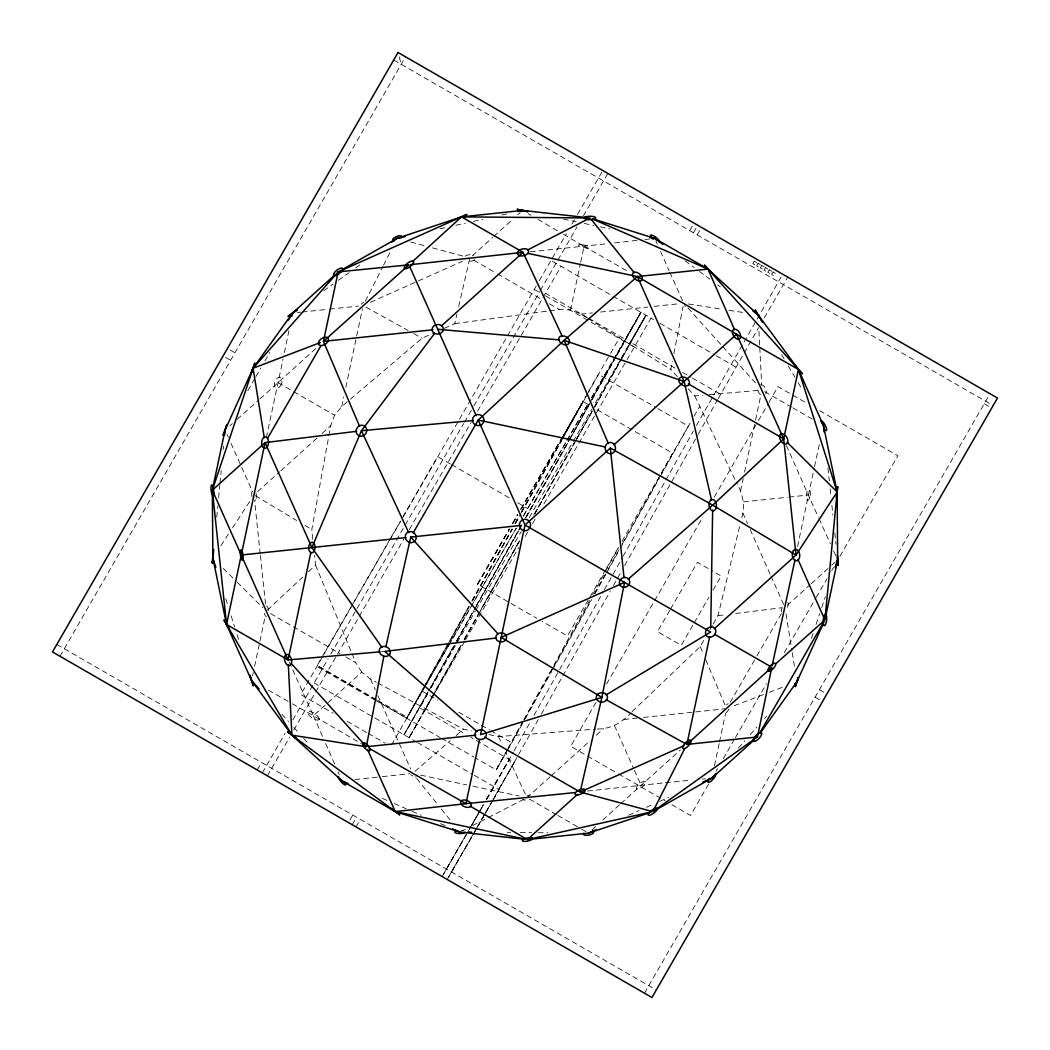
<?xml version="1.0" encoding="UTF-8"?>
<svg xmlns="http://www.w3.org/2000/svg" width="1050" height="1050" viewBox="0 0 1050 1050"><rect width="100%" height="100%" fill="white"/><g stroke="black" fill="none" stroke-linecap="round" stroke-linejoin="round"><path stroke-width="0.75" stroke-dasharray="5 3.75" d="M741.72 517.834C745.605 505.772 742.547 492.988 736.326 482.291M216.759 517.256L217.836 505.942M218.61 497.871L219.844 484.956M219.988 483.341L221.222 470.426M223.23 449.439L223.532 446.211M312.821 539.28L311.798 529.581L330.671 425.775L334.596 415.249L341.749 406.573L349.164 400.26M677.381 376.661L670.845 369.429L672.381 361.541M673.903 353.666L683.064 306.403M266.359 437.601L283.08 358.969M284.379 352.642L288.947 330.461M797.567 546.577L814.144 468.169M252.577 675.859L253.247 672.709M254.586 666.396L259.599 642.705M259.941 641.13L265.296 615.864M341.749 406.573L343.783 396.952M345.817 387.332L362.46 308.779M586.504 317.494L581.004 314.121L570.544 309.999L580.322 263.826M580.663 262.238L584.036 246.317L563.01 234.019M740.539 491.046L743.216 478.419M744.555 472.106L755.252 421.588M755.593 420.013L760.935 394.748A5.644 3.977 64.3 0 1 758.218 391.479L757.772 390.088A5.644 3.977 64.3 0 1 757.719 387.398M714.472 765.686L719.171 743.505M719.499 741.917L725.55 713.396M814.498 466.594L819.656 442.89M444.373 328.283L454.768 323.649L456.921 314.265M458.719 306.442L469.875 257.959M713.16 624.081L718.029 615.641L740.197 524.134M811.44 638.321L813.487 632.166M816.06 624.461L819.669 613.699M821.717 607.543L825.326 596.768M365.321 301.258L382.804 266.713M383.526 265.269L390.81 250.871M507.294 749.805L496.23 769.913L475.23 757.798M508.082 748.374L523.097 721.087M523.884 719.657L553.127 666.527M553.914 665.096L589.47 600.482M592.633 594.733L618.699 547.352M423.373 688.144L406.626 718.253L317.415 665.595L376.32 699.536M424.174 686.713L468.825 606.428M472.014 600.692L511.875 529.003M515.064 523.268L518.254 517.532M521.443 511.796L561.317 440.121M562.117 438.69L582.842 401.402L588.774 404.827M425.014 685.309L406.639 718.266L423.833 688.314M424.62 686.884L469.284 606.598M472.474 600.863L512.334 529.174M515.524 523.438L518.713 517.702M521.903 511.967L561.776 440.291M562.564 438.848L586.491 395.837M587.291 394.406L598.447 374.338L656.053 407.544M425.762 683.957L468.943 606.493M471.962 601.072L512.072 529.121M514.986 523.898L520.564 513.896M521.364 512.466L563.194 437.417M563.994 435.986L583.17 401.599L563.509 435.553M507.413 749.844L496.23 769.913L506.376 752.312M508.213 748.414L523.399 721.192M524.186 719.762L552.943 668.168M553.744 666.737L591.294 599.393M594.484 593.657L607.268 570.741M608.068 569.31L619.251 549.242M622.44 543.506L660.778 474.731M661.579 473.301L672.761 453.246L595.77 408.857M507.163 750.96L522.217 724.211M525.42 718.476L551.775 671.186M552.576 669.756L591.714 599.55M594.917 593.814L606.099 573.759M606.9 572.329L619.671 549.399M620.471 547.969L659.61 477.75M660.411 476.319L688.367 426.169L657.457 408.345M427.836 693.564L404.053 734.803L428.019 691.976M428.82 690.559L453.587 646.301M456.776 640.592L473.563 610.614M476.752 604.905L518.293 530.67M519.094 529.239L521.496 524.961M525.486 517.821L568.628 440.738M569.415 439.307L589.391 403.62M590.192 402.189L614.158 359.376M614.959 357.945L640.946 312.309L615.379 357.998M404.053 734.803L429.66 689.154M430.461 687.697L453.666 646.341M456.868 640.592L475.256 607.819M476.07 606.336L520.065 527.914M525.669 517.834L570.478 437.889M571.266 436.59L591.281 400.772M592.069 399.499L616.074 356.527M616.862 355.267L640.946 312.309M427.652 693.459L419.659 707.739L465.321 734.055M430.841 687.75L454.808 644.923M455.608 643.492L473.983 610.667M474.784 609.236L518.726 530.722M519.527 529.292L521.916 525.013M526.706 516.442L589.024 405.103M592.213 399.394L614.578 359.415M464.809 641.117L409.119 737.73L461.121 644.936L434.713 692.068M464.244 639.227L519.527 540.737L480.322 610.732M533.741 515.038L621.141 359.441M621.941 358.011L645.947 315.197L629.291 344.151L630.407 342.3L675.688 368.406M409.119 737.73L433.926 693.499M464.323 639.266L479.522 612.163M534.726 513.712L576.319 439.517M577.119 438.086L593.919 408.122M594.72 406.691L621.128 359.612M621.928 358.181L646.012 315.223L629.265 344.124M424.725 710.653L461.475 644.989M464.664 639.279L478.249 615.011M479.049 613.581L519.789 540.776M534.962 513.66L574.914 442.273M575.702 440.856L591.688 412.296M594.878 406.586L619.644 362.342M620.445 360.911L646.012 315.223L594.457 404.499M486.688 799.286L513.24 752.286M513.988 750.96L529.988 722.413M533.938 715.365L603.619 591.097M604.419 589.667L622.374 557.642M623.162 556.224L693.367 431.012M696.452 425.526L781.082 277.043M538.256 719.617L491.741 802.2M541.393 714.026L610.234 591.229M613.436 585.519L621.049 571.948M624.645 565.543L697.515 435.579M698.237 434.267L717.57 399.788M718.239 398.606L758.599 327.718M443.572 874.059L483.381 804.562M486.386 799.312L509.263 759.386L493.658 786.45M448.639 876.973L473.511 833.543M474.324 832.112L476.779 827.846M477.12 827.242L514.316 762.3L470.925 737.284M59.994 656.276L405.536 56.818M247.826 390.587L255.137 377.895M255.951 376.491L260.833 368.025M264.889 360.977L269.771 352.524M390.259 538.834L316.706 666.422L374.312 699.628M391.072 537.416L400.063 521.824M403.305 516.324L437.653 456.619L450.45 463.995M257.25 769.978L261.568 762.484M536.261 285.941L300.733 694.522L333.047 713.16M539.254 280.744L566.357 233.743M571.922 224.083L574.455 219.699M577.605 214.213L602.792 170.52M262.303 772.892L284.983 733.556M292.845 719.919L328.059 658.822M330.816 654.032L463.68 423.557M464.507 422.139L473.012 407.374M473.826 405.956L539.687 291.716M540.461 290.351L577.08 226.826M583.393 215.893L607.858 173.447M267.369 775.806L289.708 737.047M293.803 729.947L403.856 539.044M409.277 529.62L471.201 422.218M477.553 411.18L561.081 266.28M477.514 584.141L509.355 528.898L477.514 584.141L536.629 618.227M512.505 523.438L517.519 514.736M520.656 509.289L562.433 436.826M563.141 435.592L587.646 393.081M588.459 391.663L609.696 354.821M610.523 353.404L619.5 337.811M477.829 584.325L509.683 529.082M512.938 523.412L517.847 514.92M521.115 509.25L561.12 439.845M561.934 438.428L583.17 401.599M391.479 744.949L516.928 526.916M523.294 516.259L588.617 402.938M591.531 397.871L640.881 312.27L591.741 397.451M349.926 820.063L352.8 815.076M689.706 230.606L694.024 223.112M352.223 824.722L356.541 817.228M431.025 688.026L475.309 611.218M475.965 610.063L521.168 531.654M529.357 517.453L572.749 442.155M573.208 441.354L591.596 409.487M693.459 232.772L697.778 225.277M355.976 826.888L360.294 819.394M697.2 234.924L700.074 229.937M465.57 639.791L518.661 547.68M525.158 536.419L527.612 532.166M532.508 523.661L535.001 519.343M543.952 503.816L651 318.111M605.601 569.756L567.433 635.972L542.141 621.403M606.414 568.352L618.87 546.735M622.046 541.222L690.782 421.982M694.063 416.299L699.786 406.363M442.142 876.553L466.436 834.409M471.306 825.983L478.59 813.33M479.404 811.926L483.446 804.904M764.269 317.887L787.763 277.147M498.711 789.377L514.316 762.3M447.208 879.48L472.316 835.918M473.117 834.514L483.643 816.257M484.457 814.853L490.941 803.604M595.967 702.424L570.662 746.314L586.176 755.265M606.572 684.009L702.896 516.928M714.315 497.096L757.575 422.048M758.402 420.63L768.193 403.646M769.007 402.229L777.984 386.649L807.608 403.725M669.742 610.418L657.51 631.641L681.24 645.317L693.472 624.094M670.556 609L697.462 562.327L712.819 571.174M694.286 622.689L708.96 597.227M713.042 590.153L721.192 576.004L714.21 571.988M632.113 711.651L700.179 646.616L704.235 639.568M709.918 629.711L712.346 625.498M730.222 702.266L756.158 657.274M756.971 655.869L781.292 613.686M708.501 784.271L690.546 815.43L670.806 804.051M715.851 771.527L717.491 768.705M723.201 758.783L734.633 738.964M735.446 737.546L766.461 683.734M784.416 652.588L815.43 598.776M816.257 597.358L826.862 578.957M831.758 570.452L833.398 567.617M839.921 556.29L897.881 455.752L818.895 410.222M644.464 993.182L988.562 396.231M512.728 523.294L517.65 514.802M520.918 509.145L562.695 436.971M406.639 718.266L423.833 688.446M424.659 687.028L448.416 645.868M449.229 644.451L470.518 607.543M471.345 606.113L516.39 528.045M523.766 515.274L566.344 441.446M567.171 440.029L588.459 403.121M446.447 869.059L483.328 805.114M486.596 799.431L493.973 786.647M451.5 871.972L473.629 833.608M474.456 832.191L476.91 827.925M477.724 826.508L485.1 813.711M485.927 812.293L492.476 800.927M493.303 799.509L499.039 789.561L473.511 774.847M220.933 545.659L228.979 533.308M232.562 527.822L250.451 500.351M738.347 748.072L744.857 740.709M750.291 734.567L756.788 727.191M764.387 718.594L766.553 716.139M597.174 729.028C610.378 729.199 622.374 722.544 630.932 712.766M267.461 610.037L302.662 577.185M308.516 571.712L315.564 565.136L314.541 555.437M592.069 829.867L595.652 826.586M602.818 820.05L619.539 804.786M620.734 803.696L680.439 749.91M260.085 398.869L317.966 346.605M472.277 255.806L492.647 237.431M493.841 236.355L513.03 219.056M517.821 214.738L520.209 212.573M257.644 491.61L279.549 471.857M280.77 470.767L317.284 437.85M322.153 433.453L330.671 425.775M292.346 703.776L313.425 715.759L361.777 672.171L370.584 679.153L376.294 682.237M550.095 776.816L526.969 797.659L505.916 752.587M551.316 775.714L589.037 741.694M596.347 735.118L603.645 728.529M787.316 605.22L810.088 584.679M811.296 583.603L830.471 566.317M831.666 565.228L835.262 561.986M229.898 425.762L232.312 423.609M237.143 419.304L258.877 399.945M415.052 771.33L450.161 740.775M456.212 735.499L463.47 729.186L471.424 730.866M350.398 399.21L422.113 338.218L432.495 333.585M474.548 259.691L473.694 260.348A5.381 3.229 2.5 0 1 467.197 260.689M323.741 290.758L333.086 284.091M338.428 280.271L349.099 272.659M355.779 267.894L359.783 265.033M462.538 830.734L465.399 829.264M472.553 825.589L486.872 818.239M488.303 817.504L524.107 799.129M370.545 302.269L462.459 261.266M628.622 815.22L639.017 810.587M646.446 807.266L653.887 803.959M659.82 801.308L668.745 797.331M734.186 705.718L763.258 694.614M769.374 692.278L783.156 687.015M440.029 228.808L446.381 227.391M455.91 225.264L465.439 223.151M473.379 221.379L482.908 219.253M501.966 215.014L506.73 213.951M454.768 323.649L548.061 311.036M549.662 310.826L559.322 309.514L570.544 309.999M718.029 615.641L725.996 614.657M735.551 613.476L781.738 607.766M530.381 251.79L608.239 243.6M614.657 242.891L637.101 240.371M645.12 239.479L653.139 238.586M587.606 791.017L663.771 782.893M297.36 312.533L300.576 312.191M302.19 312.021L327.941 309.291M329.556 309.12L358.536 306.062M581.004 314.121L592.41 312.913M600.561 312.047L647.824 307.046M654.334 306.351L678.786 303.765M743.544 501.874L787.251 497.254M788.865 497.083L808.29 495.036L818.304 517.125M623.897 719.499L636.93 718.121M643.453 717.426L724.933 708.816M354.913 779.546L380.678 776.816M382.292 776.646L409.684 773.745M665.372 782.736L691.005 780.176M702.227 779.061L705.429 778.746M688.262 388.736L694.798 395.981L702.883 395.259M709.354 394.695L757.877 390.416M381.57 651.696L384.799 651.407M488.906 734.567L498.448 736.588L595.56 729.146M507.308 832.44L510.549 832.479M520.288 832.558L531.654 832.65M538.151 832.703L547.903 832.781M688.433 303.988L722.453 309.277M728.936 310.288L743.518 312.559M463.378 830.891L462.249 830.668A5.171 1.536 -0.1 0 0 460.976 830.55M563.378 219.043L576.201 221.76M584.22 223.466L593.827 225.501M600.246 226.866L609.866 228.9M420.577 775.123L466.633 784.875M472.986 786.227L519.028 795.979M410.681 242.012L424.699 245.779M432.495 247.879L465.202 256.699M382.331 798.394L388.303 800.979M394.275 803.565L406.219 808.749M412.178 811.335L421.142 815.22M440.541 823.633L445.029 825.576M377.724 682.999L463.47 729.186M365.951 307.125L408.069 330.448M413.687 333.546L422.113 338.218M268.446 690.191L290.942 702.975M584.036 246.317L629.58 272.344M393.724 59.994L993.182 405.536M984.244 403.725L989.244 406.599M552.366 261.253L653.586 319.607M660.056 323.334L714.853 354.913M716.258 355.727L735.919 367.067M764.741 391.676L791.385 407.033M792.789 407.833L812.411 419.16M545.186 293.186L587.344 317.481M588.748 318.294L625.669 339.57M682.71 372.448L691.136 377.317M692.541 378.118L720.641 394.314M534.279 289.38L539.897 292.622M545.528 295.864L634.318 347.051M473.826 260.243L496.256 273.171M497.648 273.971L542.496 299.827M549.504 303.87L559.322 309.514M451.697 464.717L512.151 499.551M517.755 502.792L527.572 508.449M229.937 349.926L234.924 352.8M819.394 689.706L826.888 694.024M278.197 382.738L292.438 390.941M293.842 391.755L334.596 415.249M514.946 519.199L517.755 520.826M225.606 357.407L230.606 360.294M815.076 697.2L822.57 701.518M587.58 756.079L617.203 773.154M618.621 773.968L665.162 800.796M422.244 691.189L437.64 700.061M458.64 712.176L489.444 729.921M490.836 730.734L511.836 742.836M270.559 613.594L340.121 653.691M345.791 656.959L355.74 662.694L361.777 672.171M377.724 700.35L407.334 717.426M375.716 700.442L440.239 737.625M441.643 738.439L473.839 756.997M556.421 814.642L529.594 799.168A5.762 2.152 -10.7 0 1 522.795 799.811M557.839 815.456L580.427 828.476M581.844 829.29L586.071 831.731M314.147 682.972L416.653 742.074M417.519 742.573L472.658 774.349M347.104 721.258L366.778 732.598M368.183 733.399L385.035 743.124M56.818 644.464L656.276 990.006M289.183 661.959L313.425 715.759L361.384 743.649M528.189 213.675L530.972 215.302M537.941 219.371L557.445 230.764M255.373 495.731L296.664 520.498M304.92 525.446L311.798 529.581M587.882 318.347L670.845 369.429M685.072 260.82L694.194 267.579M699.418 271.425L709.853 279.142M717.675 284.931L720.287 286.86M223.335 568.418L236.106 581.122M237.274 582.278L262.828 607.688M688.013 308.07L721.717 345.45M722.807 346.658L757.588 385.232M281.978 714.315L288.488 721.534M293.921 727.558L299.355 733.582M303.686 738.399L309.12 744.411M416.745 778.536L437.325 804.024M441.433 809.117L451.723 821.861M781.646 354.69L784.127 358.903M788.261 365.899L794.876 377.121M798.184 382.725L802.318 389.721M694.798 395.981L735.617 480.834M498.448 736.588L501.848 743.859M818.974 518.608L830.327 543.637M833.661 551.001L836.325 556.881M655.869 240.936L657.208 243.915M660.529 251.37L669.165 270.743M669.834 272.226L682.461 300.536L681.739 300.182A5.696 1.68 35.9 0 0 680.689 299.801M742.875 513.096L747.547 523.569M750.212 529.554L770.241 574.455M770.91 575.951L783.589 604.38M614.526 725.707L633.754 768.81M634.41 770.306L641.051 785.164M370.584 679.153L375.257 689.627M377.921 695.612L410.629 768.954M227.049 434.477L228.362 437.43M230.987 443.323L252.683 491.964M786.437 445.541L808.29 495.036M313.425 715.759L322.98 737.507M325.605 743.492L334.806 764.453M338.087 771.934L339.399 774.926M700.179 646.616L703.316 653.992M705.823 659.899L726.561 708.632M315.564 565.136L351.409 652.181M352.026 653.691L355.74 662.694M225.711 598.671L228.178 606.493M231.144 615.878L234.596 626.824M237.064 634.633L239.531 642.456M399.236 56.936L401.218 64.312M785.951 613.751L791.962 650.987M792.225 652.601L794.837 668.798M827.925 467.841L829.303 480.861M830.169 488.998L830.852 495.508M831.889 505.273L832.926 515.038M834.816 532.941L836.023 544.333M260.229 553.849L254.599 500.64A5.762 2.284 84 0 0 255.662 499.748M260.4 555.463L265.689 605.443M758.94 331.183L759.688 345.896M759.767 347.537L761.683 385.153M251.961 496.624A5.762 2.284 84 0 1 253.391 489.169M256.029 493.185A5.762 2.284 84 0 1 256.029 498.789M527.218 795.441A5.762 2.152 -10.7 0 1 530.027 795.322M760.738 384.681A5.644 3.977 64.3 0 1 765.332 387.975A5.644 3.977 64.3 0 1 765.726 393.829M266.464 616.809A5.762 2.284 84 0 1 264.351 613.239M266.739 605.876A5.762 2.284 84 0 1 268.511 610.483M361.358 304.329A5.762 2.152 -46.7 0 1 363.523 302.361M465.216 256.226A5.381 3.229 2.5 0 1 473.668 255.78M685.597 306.324A5.696 1.68 35.9 0 1 684.416 305.734M787.736 602.464A5.67 2.244 -60 0 1 786.096 609.683M781.699 611.848A5.67 2.244 -60 0 1 782.303 607.622M729.041 708.803A5.762 2.284 -60 0 1 724.828 713.633M726.534 704.891A5.762 2.284 -60 0 1 728.28 703.644M416.273 777.118A5.696 2.126 34.6 0 1 415.314 777.013M412.952 776.108A5.696 2.126 34.6 0 1 410.498 774.493M319.2 718.883L319.043 719.578A6.799 2.533 34.6 0 1 309.855 716.113A6.799 2.533 34.6 0 1 310.826 711.651A6.799 2.533 34.6 0 1 319.2 718.883M809.839 497.424L809.419 498.579A5.381 2.008 -82.7 0 1 807.306 500.273L806.859 499.813A5.381 2.008 -82.7 0 1 806.741 492.634A5.381 2.008 -82.7 0 1 809.721 490.245A5.381 2.008 -82.7 0 1 809.839 497.424M281.387 384.064L280.731 385.402A5.762 3.452 -69.5 0 1 274.549 385.993A5.762 3.452 -69.5 0 1 278.749 377.304A5.762 3.452 -69.5 0 1 281.387 384.064M754.267 261.161L752.824 263.668L755.331 265.099L756.761 262.605L754.267 261.161M758.021 263.327L756.578 265.821L759.071 267.264L760.515 264.771L758.021 263.327M761.762 265.493L760.318 267.986L762.825 269.43L764.256 266.923L761.762 265.493M765.503 267.645L764.072 270.139L766.566 271.582L768.009 269.089L765.503 267.645M769.256 269.811L767.812 272.304L770.306 273.748L771.75 271.241L769.256 269.811M772.997 271.963L771.566 274.47L774.06 275.901L775.504 273.407L772.997 271.963M581.516 244.624L580.348 244.584A5.591 1.312 12 0 0 579.994 246.409A5.591 1.312 12 0 0 587.724 248.036A5.591 1.312 12 0 0 588.079 246.212L586.989 245.766A5.591 1.312 12 0 0 581.516 244.624M645.606 781.633L645.081 781.331A5.762 2.152 -37.4 0 0 637.048 786.188A5.762 2.152 -37.4 0 0 640.395 788.143A5.762 2.152 -37.4 0 0 645.606 781.633"/><path stroke-width="1.5" d="M710.758 627.152L712.648 510.024M532.442 838.464L532.416 838.845A5.184 1.536 -11.9 0 1 524.58 841.431A5.184 1.536 -11.9 0 1 524.724 838.766A5.184 1.536 -11.9 0 1 532.442 838.438M250.582 676.607L249.861 675.268L253.286 685.939L251.882 680.282M213.688 549.544L212.874 558.023L226.551 624.488L251.58 680.597L291.9 735.171L342.024 780.911L395.259 811.597L459.952 832.046L524.173 839.226M224.608 434.897L225.067 430.054L253.076 368.248L292.53 313.044L334.543 275.166M593.132 218.925L654.741 238.402L707.976 269.089L758.1 314.829L798.42 369.403L837.126 491.977L824.933 619.946L797.974 559.532M366.634 745.159L383.88 656.171M291.874 316.207L292.53 313.044L297.058 309.816L295.142 311.561M757.47 736.956L771.803 667.262L686.858 744.424L757.47 736.956L652.851 811.65L684.639 748.808M525.801 839.252L395.259 811.597L291.9 735.171L226.551 624.488L265.072 442.614L356.633 431.314M213.006 486.99L225.067 430.054M310.866 552.3L288.067 659.938L379.969 651.84M479.561 739.476L465.964 803.683L395.259 811.597L367.644 749.7M686.858 744.424L709.669 636.773M714.276 628.779L796.005 555.096L783.707 438.861L798.42 369.403L707.976 269.089L593.027 219.24M825.93 615.195L837.664 559.834L837.126 491.977L787.185 442.326M772.157 665.661L794.968 559.899M385.875 646.669L410.747 537.088L520.17 525.512M465.084 832.099L465.032 832.348A5.171 1.536 -0.1 0 1 457.065 833.332A5.171 1.536 -0.1 0 1 457.091 830.786M651.302 811.23L580.125 792.041L601.899 697.397L624.54 582.383L501.191 637.403L601.899 697.397L480.585 734.659L525 525L478.196 420.079L564.126 340.318L637.363 276.557L707.976 269.089L734.619 329.792M798.381 678.103L795.283 686.753L798.131 677.486M212.848 488.631L253.076 368.248L338.166 271.897L461.514 216.877L522.611 210.42L586.832 217.586M798.171 678.024L796.924 681.752L760.292 733.018M835.091 567.525L837.664 559.834L837.362 556.959M381.99 647.417L311.876 547.549L361.449 430.723L434.766 333.178M823.581 622.899L796.924 681.752L794.758 684.206M288.461 320.092L292.53 313.044M267.501 438.401L321.011 345.581M413.188 532.862L478.196 420.079L605.522 447.051M759.911 732.729L824.119 621.351M837.126 491.977L796.005 555.096L712.727 505.142L610.326 448.061L525 525L710.679 632.034L606.113 694.864M658.888 241.657L659.137 241.329A5.316 1.575 35.9 0 0 653.389 235.738A5.316 1.575 35.9 0 0 651.394 237.523M527.796 253.352L637.363 276.557L736.575 334.241L783.707 438.861L712.727 505.142L628.215 579.154M412.532 261.568L461.514 216.877L590.048 217.954L527.402 250.097M212.336 490.166L288.067 659.938L226.551 624.488L212.336 490.166L265.072 442.614L311.876 547.549M441.302 326.025L523.031 252.341L562.065 335.921M613.961 444.793L736.575 334.241L798.42 369.403L823.449 425.512L836.797 490.402M577.71 794.22L527.389 839.58L651.276 811.991M753.874 740.211L711.834 778.103L657.064 809.248M775.425 664.046L823.725 621.023M391.808 242.169L397.149 238.35L461.514 216.877L523.031 252.341L410.576 264.652M292.924 313.228L287.976 316.326L297.071 309.763M342.379 269.496L397.149 238.35L405.09 236.591M580.125 792.041L683.878 745.763M530.604 839.252L588.486 833.122L595.928 829.802M702.922 782.079L711.834 778.103L715.575 773.876A5.644 1.667 -47.9 0 1 713.541 778.693A5.644 1.667 -47.9 0 1 708.409 782.434A5.644 1.667 -47.9 0 1 709.538 778.273M338.704 776.816L338.376 776.947A5.381 1.26 48 0 0 343.166 783.759A5.381 1.26 48 0 0 344.531 782.014M320.381 342.536L253.076 368.248L264.298 437.771M588.486 833.122L649.793 812.661M517.847 211.47L522.611 210.42L528.111 211.575L517.099 209.252L522.611 210.774M496.361 637.98L384.799 651.407L476.871 731.43M432.863 329.792L323.439 341.368L359.546 426.261M241.71 554.977L405.877 537.6M367.946 746.576L475.755 735.171M575.229 792.54L465.964 803.683L369.167 748.361M473.353 420.512L361.449 430.723L408.699 532.678M468.339 832.125L471.581 832.151M437.692 329.28L559.217 339.898M527.389 211.601L524.042 211.063M649.937 237.392L654.741 238.402L657.917 240.752M711.624 500.377L684.167 381.491L564.126 340.318L608.409 443.572M760.817 319.607L762.615 322.468M347.996 783.497L342.024 780.911L340.226 778.916M452.484 828.817L459.952 832.046M606.152 699.759L685.44 743.649M688.367 383.906L783.707 438.861M714.84 634.436L770.411 666.461M484.785 737.087L578.721 791.228M470.151 806.138L525.997 838.766M658.98 241.539L662.891 244.427M752.889 310.971L758.1 314.829L760.253 318.452M410.747 537.088L497.897 633.754M291.322 663.548L366.332 746.747L291.9 735.171L288.317 664.847M259.179 689.023L251.58 680.597L249.9 675.294M591.071 219.227L634.279 272.738M759.347 317.586L757.89 315.223M757.155 313.95L755.239 309.986L760.961 319.659M637.363 276.557L684.167 381.491M409.605 266.293L476.201 415.603M250.989 677.657L251.423 678.904M215.841 567.407L212.874 558.023L212.363 493.421M837.322 554.846L838.267 565.569L837.296 559.873M824.145 432.023L823.449 425.512L820.522 420.551A5.762 1.706 60.1 0 1 826.101 427.101A5.762 1.706 60.1 0 1 823.725 428.886M610.326 448.061L624.015 577.487M393.999 241.001A4.883 1.929 -24 0 1 393.632 238.337A4.883 1.929 -24 0 1 399.669 235.712A4.883 1.929 -24 0 1 401.1 237.917M653.271 239.256A5.316 1.575 35.9 0 1 652.247 238.389M592.515 831.167A5.329 1.995 -10.7 0 1 589.404 834.96A5.329 1.995 -10.7 0 1 583.564 833.228M836.456 496.072L836.587 497.569L837.742 486.517L836.456 496.072M212.257 561.697L212.363 563.299L213.399 552.746L212.257 561.697M678.799 379.575L678.772 380.704A5.762 4.056 28.3 0 0 687.015 385.836A5.762 4.056 28.3 0 0 687.159 378.604A5.762 4.056 28.3 0 0 678.799 379.575M213.701 492.122L213.649 493.316A5.303 1.247 84 0 1 213.045 495.39L212.717 495.403A5.303 1.247 84 0 1 211.011 489.09A5.303 1.247 84 0 1 212.192 485.126A5.303 1.247 84 0 1 213.701 492.122M251.396 372.894L254.782 363.248L251.396 372.894M240.437 551.342L240.358 552.457A5.289 1.247 84 0 0 240.923 557.707L241.224 558.784A5.289 1.247 84 0 0 242.97 558.6A5.289 1.247 84 0 0 242.183 551.158A5.289 1.247 84 0 0 240.437 551.342M779.546 435.684L779.454 436.852A5.762 3.452 57.5 0 0 785.715 444.071A5.762 3.452 57.5 0 0 786.253 436.485A5.762 3.452 57.5 0 0 779.546 435.684M483.892 420.131L483.696 421.575A5.709 5.565 12 0 1 481.044 424.922L479.666 425.46A5.709 5.565 12 0 1 472.579 420.971A5.709 5.565 12 0 1 477.711 414.527A5.709 5.565 12 0 1 483.892 420.131M792.501 552.562L792.278 553.993A5.762 3.714 84 0 0 797.239 560.674A5.762 3.714 84 0 0 798.683 551.486A5.762 3.714 84 0 0 792.501 552.562M223.335 434.661L223.243 435.527L226.892 424.594L223.335 434.661M716.415 506.638L716.126 508.029A5.762 3.714 84 0 1 709.866 508.423A5.762 3.714 84 0 1 711.742 499.472A5.762 3.714 84 0 1 716.415 506.638M338.166 271.897L323.439 341.368L408.949 264.836L338.166 271.897M823.712 617.098L823.41 618.476A5.762 1.706 -83.9 0 0 824.683 625.59A5.762 1.706 -83.9 0 0 826.652 616.626A5.762 1.706 -83.9 0 0 823.712 617.098M642.285 278.827L642.049 279.733A5.696 3.399 38.5 0 1 639.594 280.993L638.374 280.822A5.696 3.399 38.5 0 1 632.467 274.995A5.696 3.399 38.5 0 1 637.206 272.567A5.696 3.399 38.5 0 1 642.285 278.827M569.52 342.024L569.205 343.048A5.762 4.056 28.3 0 1 560.241 342.418A5.762 4.056 28.3 0 1 562.314 335.829A5.762 4.056 28.3 0 1 569.52 342.024M530.329 526.864L529.686 528.202A5.762 5.618 84 0 1 520.209 527.979A5.762 5.618 84 0 1 524.37 519.264A5.762 5.618 84 0 1 530.329 526.864M328.296 340.607L327.771 341.709A5.631 3.373 -33.5 0 1 320.473 345.502A5.631 3.373 -33.5 0 1 319.633 340.305A5.631 3.373 -33.5 0 1 327.075 337.417L327.863 337.916A5.631 3.373 -33.5 0 1 328.296 340.607M456.33 219.109L466.764 214.515L456.33 219.109M615.116 450.319L614.434 451.579A5.631 5.184 84 0 1 610.995 453.652L609.643 453.626A5.631 5.184 84 0 1 605.259 446.736A5.631 5.184 84 0 1 611.901 442.733A5.631 5.184 84 0 1 615.116 450.319M398.042 52.5L52.5 651.958L651.958 997.5L997.5 398.042L398.042 52.5M755.016 736.522L754.202 737.678A5.762 2.152 -46.7 0 0 756.407 740.631A5.762 2.152 -46.7 0 0 761.657 733.123A5.762 2.152 -46.7 0 0 755.016 736.522M689.981 743.859L689.154 744.988A5.631 2.1 -46.7 0 1 683.209 748.676A5.631 2.1 -46.7 0 1 685.204 743.124A5.631 2.1 -46.7 0 1 690.795 740.408L691.005 740.972A5.631 2.1 -46.7 0 1 689.981 743.859M362.933 742.796L362.604 743.216A5.224 2.061 48 0 0 363.129 745.763L363.773 746.826A5.224 2.061 48 0 0 369.377 750.842A5.224 2.061 48 0 0 368.366 745.959A5.224 2.061 48 0 0 362.933 742.796M597.66 694.326L596.846 695.376A5.631 4.751 -2.1 0 0 596.584 698.998L597.24 700.101A5.631 4.751 -2.1 0 0 605.43 701.059A5.631 4.751 -2.1 0 0 605.942 694.063A5.631 4.751 -2.1 0 0 597.66 694.326M405.72 264.889L404.919 265.886A5.762 2.152 -37.4 0 0 408.345 267.789A5.762 2.152 -37.4 0 0 413.49 261.279A5.762 2.152 -37.4 0 0 405.72 264.889M310.433 543.008L309.75 543.861A5.303 3.176 -86.5 0 0 308.7 547.614L308.766 548.979A5.303 3.176 -86.5 0 0 312.808 552.497A5.303 3.176 -86.5 0 0 314.829 545.252A5.303 3.176 -86.5 0 0 310.433 543.008M707.451 628.556L706.506 629.672A5.618 4.738 -46 0 0 709.629 637.245A5.618 4.738 -46 0 0 715.706 629.987A5.618 4.738 -46 0 0 707.451 628.556M505.942 639.489L505.129 640.461A5.381 4.541 -2.1 0 1 501.375 641.931L499.971 641.839A5.381 4.541 -2.1 0 1 496.072 636.051A5.381 4.541 -2.1 0 1 503.291 633.189A5.381 4.541 -2.1 0 1 505.942 639.489M267.33 446.749L266.569 447.641A5.762 3.452 -86.5 0 1 261.608 443.048A5.762 3.452 -86.5 0 1 266.503 437.233A5.762 3.452 -86.5 0 1 267.33 446.749M461.449 800.73L460.871 801.426A5.591 3.347 21.5 0 0 464.363 806.636A5.591 3.347 21.5 0 0 471.056 805.954A5.591 3.347 21.5 0 0 467.565 800.73L466.187 800.244A5.591 3.347 21.5 0 0 461.449 800.73M341.867 271.228L337.509 274.838A5.683 2.126 -37.4 0 1 333.69 273.814A5.683 2.126 -37.4 0 1 340.371 268.288A5.683 2.126 -37.4 0 1 341.867 271.228M389.655 654.491L388.762 655.423A5.762 4.869 26 0 1 379.536 652.496A5.762 4.869 26 0 1 385.284 646.485A5.762 4.869 26 0 1 389.655 654.491M286.138 654.622L285.416 655.213A5.696 3.399 74.5 0 0 285.849 663.272A5.696 3.399 74.5 0 0 291.113 664.086A5.696 3.399 74.5 0 0 289.748 655.896L288.868 655.043A5.696 3.399 74.5 0 0 286.138 654.622M771.816 669.939L770.805 670.648A5.289 1.969 -46.7 0 1 768.036 670.937L767.904 670.346A5.289 1.969 -46.7 0 1 771.789 664.597A5.289 1.969 -46.7 0 1 775.701 664.191A5.289 1.969 -46.7 0 1 771.816 669.939M583.643 792.487L582.553 793.249A5.565 2.205 -24 0 1 575.374 794.706A5.565 2.205 -24 0 1 578.524 790.361A5.565 2.205 -24 0 1 585.152 789.666L585.283 790.23A5.565 2.205 -24 0 1 583.643 792.487M439.714 333.637L438.296 334.005A5.644 4.764 -10 0 1 432.075 329.647A5.644 4.764 -10 0 1 438.086 324.489A5.644 4.764 -10 0 1 443.258 329.739A5.631 4.751 -10 0 1 439.714 333.637M739.358 339.071L738.478 339.281A5.591 3.347 57.5 0 1 734.37 336.879L733.543 335.685A5.591 3.347 57.5 0 1 733.779 329.411A5.591 3.347 57.5 0 1 739.607 332.798A5.591 3.347 57.5 0 1 739.358 339.071M481.648 729.868L480.152 729.816A5.762 4.869 -2.1 0 0 475.558 737.1A5.762 4.869 -2.1 0 0 485.271 737.441A5.762 4.869 -2.1 0 0 481.648 729.868M624.579 587.278L623.241 587.199A5.263 4.843 -24 0 1 620.064 585.126L619.539 583.984A5.263 4.843 -24 0 1 623.595 577.605A5.263 4.843 -24 0 1 629.711 581.608A5.263 4.843 -24 0 1 624.579 587.278M704.576 265.217L711.506 272.974L704.576 265.217M391.099 808.421L399.604 814.774L391.099 808.421M588.354 219.581L586.989 219.398A5.762 1.706 -0.1 0 1 586.911 216.523A5.762 1.706 -0.1 0 1 595.757 217.704A5.762 1.706 -0.1 0 1 588.354 219.581M287.582 731.876L296.415 738.517L287.582 731.876M410.681 542.627L409.264 542.312A5.762 5.316 48 0 1 406.56 533.137A5.762 5.316 48 0 1 415.774 535.211A5.762 5.316 48 0 1 410.681 542.627M519.803 255.754L518.713 255.308A5.762 3.452 -14.5 0 1 521.548 249.178A5.762 3.452 -14.5 0 1 528.596 252.039A5.762 3.452 -14.5 0 1 519.803 255.754M794.758 365.203L802.279 373.682L794.758 365.203M224.109 620.169L229.123 628.858L224.109 620.169M657.615 808.723L657.51 808.251A5.762 1.706 -36.1 0 0 649.989 811.821A5.762 1.706 -36.1 0 0 650.619 814.892A5.762 1.706 -36.1 0 0 657.615 808.723M366.752 430.789L366.686 429.358A5.657 5.211 -60 0 0 358.378 426.444A5.657 5.211 -60 0 0 358.811 435.724A5.657 5.211 -60 0 0 366.752 430.789"/></g></svg>
